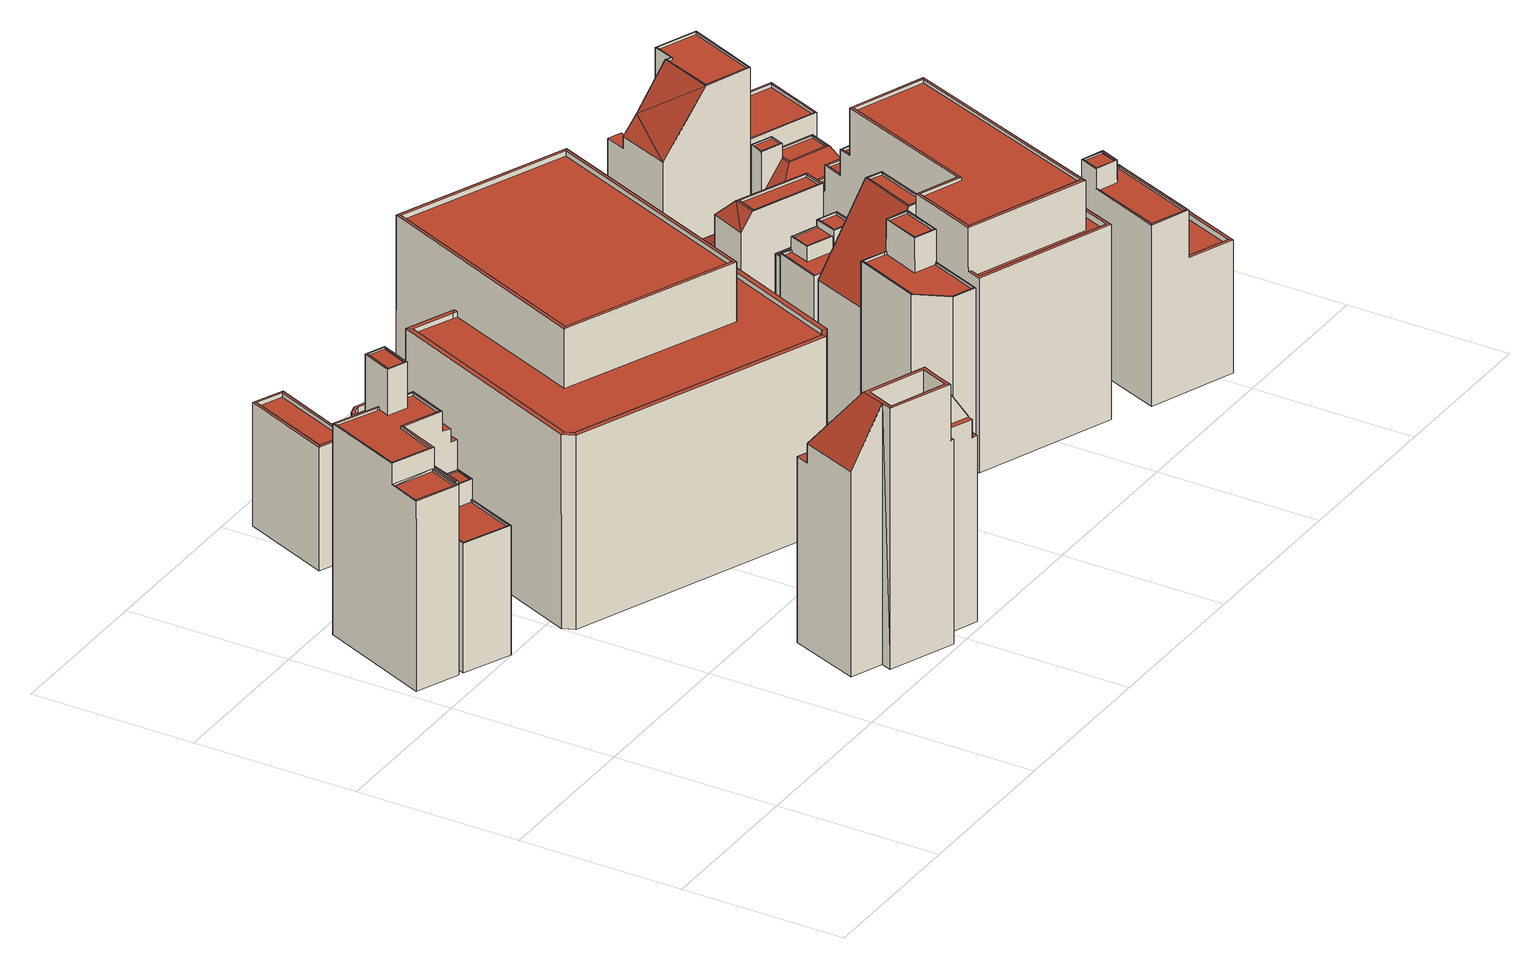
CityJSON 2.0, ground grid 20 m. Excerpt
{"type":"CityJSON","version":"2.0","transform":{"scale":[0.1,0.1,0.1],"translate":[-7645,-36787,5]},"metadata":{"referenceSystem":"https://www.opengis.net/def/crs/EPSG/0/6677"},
"CityObjects":{
"building1":{"type":"Building","attributes":{"class":3002,"usage":401,"measuredHeight":27.2,"storeysAboveGround":9,"storeysBelowGround":1,"prefecture":13,"city":13103,"footprintArea":133.07,"fireproofType":1001,"coverageRatio":80,"floorAreaRatio":700,"surveyYear":2021,"urbanPlanType":21,"areaClassificationType":22,"landUseType":212,"districts":"10","detailedUsage":"1210","floodRisk_description":10,"floodRisk_rank":1,"floodRisk_depth":0.03,"floodRisk_adminType":2,"floodRisk_scale":2,"meshCode":"53394509"},"geometry":[{"type":"Solid","lod":"2","boundaries":[[[[0,1,2,3,4,5,6,7,8,9,10]],[[11,12,13,14]],[[15,16,17,18]],[[19,20,21]],[[20,19,22,23]],[[24,25,26,27]],[[27,26,12,11]],[[28,29,30,31]],[[32,33,34,35]],[[32,35,36,37]],[[14,13,25,24]],[[38,39,40,41,42]],[[43,44,45,46,47,48,49,50,51,52,53,54]],[[55,56,57,58]],[[59,60,61,62]],[[63,64,65]],[[37,36,66,67]],[[68,62,61]],[[69,70,63,71,72,65,64,73]],[[23,22,34,33]],[[67,66,60,59]],[[22,45,44,34]],[[63,18,17]],[[10,40,39,57,56,33,32,0]],[[10,9,41,40]],[[0,32,37,70,69,1]],[[72,15,18,65]],[[61,51,50,68]],[[4,3,59,62]],[[35,43,54,36]],[[60,52,51,61]],[[14,24,49,48]],[[26,28,31,12]],[[55,23,33,56]],[[12,31,30,13]],[[34,44,43,35]],[[2,73,64,67,59,3]],[[66,53,52,60]],[[21,47,46,19]],[[71,16,15,72]],[[48,47,21,20,7,6,11,14]],[[27,5,4,62,68,50,49,24]],[[9,8,42,41]],[[8,7,20,23,55,58,38,42]],[[2,1,69,73]],[[19,46,45,22]],[[63,17,16,71]],[[36,54,53,66]],[[11,6,5,27]],[[13,30,29,25]],[[63,65,18]],[[63,70,37,67,64]],[[25,29,28,26]],[[38,58,57,39]]]],"semantics":{"surfaces":[{"type":"GroundSurface"},{"type":"RoofSurface"},{"type":"WallSurface"}],"values":[[0,1,1,1,1,1,1,1,1,1,1,1,1,1,1,1,1,1,1,1,1,2,2,2,2,2,2,2,2,2,2,2,2,2,2,2,2,2,2,2,2,2,2,2,2,2,2,2,2,2,2,2,2,2]]}}]},
"building2":{"type":"Building","attributes":{"class":3002,"usage":413,"measuredHeight":15.9,"storeysAboveGround":5,"storeysBelowGround":0,"prefecture":13,"city":13103,"footprintArea":59.48,"fireproofType":1001,"coverageRatio":80,"floorAreaRatio":700,"surveyYear":2021,"urbanPlanType":21,"areaClassificationType":22,"landUseType":211,"districts":"10","detailedUsage":"1230","floodRisk_description":10,"floodRisk_rank":1,"floodRisk_depth":0.03,"floodRisk_adminType":2,"floodRisk_scale":2,"meshCode":"53394509"},"geometry":[{"type":"Solid","lod":"2","boundaries":[[[[74,75,76,77]],[[78,79,80,81]],[[82,83,84,85]],[[86,87,83,82]],[[88,81,80]],[[89,90,91,92]],[[93,94,95,96]],[[97,98,99,100,101,102,103,104]],[[105,106,79,78]],[[87,86,107]],[[108,109,106,105]],[[110,111,112,113]],[[92,91,111,110]],[[109,108,114]],[[115,116,117]],[[118,119,120,121,122,123]],[[85,84,117,116]],[[113,112,90,89]],[[90,94,93,91]],[[76,82,85,108,105,77]],[[106,99,98,79]],[[74,77,105,78]],[[107,122,121,87]],[[112,95,94,90]],[[114,108,85,116,102,101]],[[115,123,122,107,86,92,110,103,102,116]],[[83,120,119,84]],[[75,74,78,81,113,89]],[[75,89,92,86,82,76]],[[114,101,100,109]],[[80,97,104,88]],[[79,98,97,80]],[[84,119,118,117]],[[111,96,95,112]],[[117,118,123,115]],[[109,100,99,106]],[[103,110,113,81,88,104]],[[87,121,120,83]],[[91,93,96,111]]]],"semantics":{"surfaces":[{"type":"GroundSurface"},{"type":"RoofSurface"},{"type":"WallSurface"}],"values":[[0,1,1,1,1,1,1,1,1,1,1,1,1,1,1,1,1,1,2,2,2,2,2,2,2,2,2,2,2,2,2,2,2,2,2,2,2,2,2]]}}]},
"building3":{"type":"Building","attributes":{"class":3002,"usage":413,"measuredHeight":27.1,"storeysAboveGround":8,"storeysBelowGround":1,"prefecture":13,"city":13103,"footprintArea":174.39,"fireproofType":1001,"coverageRatio":80,"floorAreaRatio":700,"surveyYear":2021,"urbanPlanType":21,"areaClassificationType":22,"landUseType":211,"districts":"10","detailedUsage":"1230","floodRisk_description":10,"floodRisk_rank":1,"floodRisk_depth":0.2,"floodRisk_adminType":2,"floodRisk_scale":2,"meshCode":"53394509"},"geometry":[{"type":"Solid","lod":"2","boundaries":[[[[124,125,126,127,128,129,130,131,132]],[[133,134,135,136]],[[137,138,139,140,141,142,143,144,145,146]],[[147,141,140,148]],[[149,150,151,152]],[[153,154,155,156]],[[139,157,158]],[[143,142,137,146]],[[139,138,159,157]],[[160,161,162,163,164,165]],[[140,139,158,148]],[[161,137,142,126,125,162]],[[159,138,160,165]],[[130,129,136,135]],[[154,157,159,165,164,155]],[[145,152,151,146]],[[163,162,125,124]],[[134,158,157,154,153,131,130,135]],[[137,160,138]],[[143,150,149,144]],[[137,161,160]],[[132,156,155,164,163,124]],[[146,151,150,143]],[[132,131,153,156]],[[133,148,158,134]],[[144,149,152,145]],[[141,127,126]],[[141,126,142]],[[147,128,127,141]],[[128,147,148,133,136,129]]]],"semantics":{"surfaces":[{"type":"GroundSurface"},{"type":"RoofSurface"},{"type":"WallSurface"}],"values":[[0,1,1,1,1,1,1,1,1,1,1,2,2,2,2,2,2,2,2,2,2,2,2,2,2,2,2,2,2,2]]}}]},
"building4":{"type":"Building","attributes":{"class":3002,"usage":401,"measuredHeight":13.1,"storeysAboveGround":5,"storeysBelowGround":0,"prefecture":13,"city":13103,"footprintArea":76.31,"fireproofType":1001,"coverageRatio":80,"floorAreaRatio":700,"surveyYear":2021,"urbanPlanType":21,"areaClassificationType":22,"landUseType":212,"districts":"10","detailedUsage":"1210","meshCode":"53394509"},"geometry":[{"type":"Solid","lod":"2","boundaries":[[[[166,167,168,169]],[[170,171,172,173]],[[174,175,176,177]],[[178,179,180,181]],[[181,180,182,183]],[[184,185,179,178]],[[183,182,185,184]],[[177,181,183,174]],[[185,171,170,179]],[[169,168,184,178]],[[182,172,171,185]],[[167,166,176,175]],[[179,170,173,180]],[[169,178,181,177,176,166]],[[174,183,184,168,167,175]],[[180,173,172,182]]]],"semantics":{"surfaces":[{"type":"GroundSurface"},{"type":"RoofSurface"},{"type":"WallSurface"}],"values":[[0,1,1,1,1,1,1,2,2,2,2,2,2,2,2,2]]}}]},
"building5":{"type":"Building","attributes":{"class":3002,"usage":401,"measuredHeight":35,"storeysAboveGround":8,"storeysBelowGround":0,"prefecture":13,"city":13103,"footprintArea":1377.24,"fireproofType":1001,"coverageRatio":80,"floorAreaRatio":700,"surveyYear":2021,"urbanPlanType":21,"areaClassificationType":22,"landUseType":212,"districts":"10","detailedUsage":"1210","floodRisk_description":10,"floodRisk_rank":1,"floodRisk_depth":0.01,"floodRisk_adminType":2,"floodRisk_scale":2,"meshCode":"53394509"},"geometry":[{"type":"Solid","lod":"2","boundaries":[[[[186,187,188,189,190,191,192,193]],[[194,195,196]],[[197,198,199,200]],[[201,202,203,204]],[[204,203,205,206]],[[207,208,209,210]],[[197,211,212,198]],[[213,214,215,216]],[[217,218,219]],[[220,221,222,223,224,225,226,227]],[[228,229,214,213]],[[230,231,232,233,234,235,236,237,238,239,240,241]],[[242,243,244,245,246]],[[218,217,212,211]],[[247,248,202,201]],[[216,215,196,195]],[[206,205,248,247]],[[249,250,251,252,253,254,255,256]],[[200,199,229,228]],[[257,258,259,260,261]],[[251,250,206,247,236,235,219,218,244,243]],[[250,249,191,190,227,226,204,206]],[[192,191,249,256]],[[225,260,259,195,194,238,237,201,204,226]],[[187,186,200,228]],[[198,232,231,199]],[[186,193,197,200]],[[251,243,242,252]],[[188,213,216,221,220,189]],[[248,210,209,202]],[[229,230,241,214]],[[247,201,237,236]],[[224,261,260,225]],[[196,239,238,194]],[[215,240,239,196]],[[190,189,220,227]],[[212,233,232,198]],[[199,231,230,229]],[[211,255,254,245,244,218]],[[205,207,210,248]],[[188,187,228,213]],[[217,234,233,212]],[[222,258,257,223]],[[253,246,245,254]],[[252,242,246,253]],[[255,211,197,193,192,256]],[[219,235,234,217]],[[202,209,208,203]],[[214,241,240,215]],[[203,208,207,205]],[[216,195,259,258,222,221]],[[223,257,261,224]]]],"semantics":{"surfaces":[{"type":"GroundSurface"},{"type":"RoofSurface"},{"type":"WallSurface"}],"values":[[0,1,1,1,1,1,1,1,1,1,1,1,1,1,1,1,1,1,1,1,2,2,2,2,2,2,2,2,2,2,2,2,2,2,2,2,2,2,2,2,2,2,2,2,2,2,2,2,2,2,2,2]]}}]},
"building6":{"type":"Building","attributes":{"class":3002,"usage":401,"measuredHeight":22.7,"storeysAboveGround":8,"storeysBelowGround":0,"prefecture":13,"city":13103,"footprintArea":69.05,"fireproofType":1001,"coverageRatio":80,"floorAreaRatio":700,"surveyYear":2021,"urbanPlanType":21,"areaClassificationType":22,"landUseType":212,"districts":"10","detailedUsage":"1210","floodRisk_description":10,"floodRisk_rank":1,"floodRisk_depth":0.02,"floodRisk_adminType":2,"floodRisk_scale":2,"meshCode":"53394509"},"geometry":[{"type":"Solid","lod":"2","boundaries":[[[[262,263,264,265,266]],[[267,268,269]],[[270,271,272,273]],[[274,275,276,277]],[[278,279,271,270]],[[280,281,282,283]],[[280,283,284,285]],[[286,287,288,289,290,291,292,293,294]],[[268,267,282,281]],[[285,284,295,296]],[[297,298,279,278]],[[296,295,299,300]],[[273,272,298,297]],[[301,300,299]],[[263,262,280,285]],[[271,274,277,272]],[[265,264,296,300,270,273]],[[279,275,274,271]],[[284,288,287,295]],[[299,286,294,301]],[[262,266,281,280]],[[298,276,275,279]],[[272,277,276,298]],[[269,292,291,267]],[[264,263,285,296]],[[283,289,288,284]],[[282,290,289,283]],[[269,268,297,278,293,292]],[[293,278,270,300,301,294]],[[295,287,286,299]],[[265,273,297,268,281,266]],[[267,291,290,282]]]],"semantics":{"surfaces":[{"type":"GroundSurface"},{"type":"RoofSurface"},{"type":"WallSurface"}],"values":[[0,1,1,1,1,1,1,1,1,1,1,1,1,1,2,2,2,2,2,2,2,2,2,2,2,2,2,2,2,2,2,2]]}}]},
"building7":{"type":"Building","attributes":{"class":3002,"usage":401,"measuredHeight":21.5,"storeysAboveGround":7,"storeysBelowGround":0,"prefecture":13,"city":13103,"footprintArea":82.04,"fireproofType":1001,"coverageRatio":80,"floorAreaRatio":700,"surveyYear":2021,"urbanPlanType":21,"areaClassificationType":22,"landUseType":212,"districts":"10","detailedUsage":"1210","floodRisk_description":10,"floodRisk_rank":1,"floodRisk_depth":0.02,"floodRisk_adminType":2,"floodRisk_scale":2,"meshCode":"53394509"},"geometry":[{"type":"Solid","lod":"2","boundaries":[[[[302,303,304,305,306,307]],[[308,309,310,311]],[[312,313,314,315]],[[311,310,316,317]],[[317,316,318,319]],[[320,311,317,321]],[[322,323,324,325]],[[319,318,309,308]],[[303,302,320,321]],[[319,304,303,321,317]],[[316,322,325,318]],[[307,306,315,314]],[[306,305,312,315]],[[318,325,324,309]],[[312,305,304,319,308,313]],[[310,323,322,316]],[[309,324,323,310]],[[308,311,320,302,307,314,313]]]],"semantics":{"surfaces":[{"type":"GroundSurface"},{"type":"RoofSurface"},{"type":"WallSurface"}],"values":[[0,1,1,1,1,1,1,1,2,2,2,2,2,2,2,2,2,2]]}}]},
"building8":{"type":"Building","attributes":{"class":3002,"usage":402,"measuredHeight":15.7,"storeysAboveGround":5,"storeysBelowGround":1,"prefecture":13,"city":13103,"footprintArea":65.34,"fireproofType":1001,"coverageRatio":80,"floorAreaRatio":700,"surveyYear":2021,"urbanPlanType":21,"areaClassificationType":22,"landUseType":212,"districts":"10","detailedUsage":"1242","meshCode":"53394509"},"geometry":[{"type":"Solid","lod":"2","boundaries":[[[[326,327,328,329]],[[330,331,332,333]],[[334,335,336]],[[337,338,339,340]],[[341,342,343,344]],[[345,346,347,348]],[[349,350,351,352,353,354,355,356,357,358,359,360]],[[333,332,338,337]],[[344,343,336,335]],[[361,362,363,364]],[[340,339,331,330]],[[365,366,367,368]],[[369,370,366,365]],[[368,367,342,341]],[[371,372,373,374,375,376,377,378]],[[370,369,379]],[[379,355,354,370]],[[374,362,361,375]],[[366,353,352,367]],[[328,327,365,368]],[[372,371,359,358]],[[330,333,357,356]],[[331,347,346,332]],[[338,345,348,339]],[[359,371,378,335,334,360]],[[340,330,356,355,379,369]],[[339,348,347,331]],[[376,364,363,373,372,358,357,333,337,377]],[[370,354,353,366]],[[342,351,350,343]],[[367,352,351,342]],[[375,361,364,376]],[[326,329,341,344]],[[336,349,360,334]],[[373,363,362,374]],[[329,328,368,341]],[[377,337,340,369,365,327,326,344,335,378]],[[343,350,349,336]],[[332,346,345,338]]]],"semantics":{"surfaces":[{"type":"GroundSurface"},{"type":"RoofSurface"},{"type":"WallSurface"}],"values":[[0,1,1,1,1,1,1,1,1,1,1,1,1,1,1,1,2,2,2,2,2,2,2,2,2,2,2,2,2,2,2,2,2,2,2,2,2,2,2]]}}]},
"building9":{"type":"Building","attributes":{"class":3002,"usage":401,"measuredHeight":29.1,"storeysAboveGround":9,"storeysBelowGround":0,"prefecture":13,"city":13103,"footprintArea":498.29,"fireproofType":1001,"coverageRatio":80,"floorAreaRatio":700,"surveyYear":2021,"urbanPlanType":21,"areaClassificationType":22,"landUseType":212,"districts":"10","detailedUsage":"1210","floodRisk_description":10,"floodRisk_rank":1,"floodRisk_depth":0.01,"floodRisk_adminType":2,"floodRisk_scale":2,"meshCode":"53394509"},"geometry":[{"type":"Solid","lod":"2","boundaries":[[[[380,381,382,383,384,385,386]],[[387,388,389,390]],[[391,392,393,394]],[[395,396,397,398,399,400]],[[401,402,388,387]],[[403,404,405,406,407,408,409,410,411]],[[412,413,414,415]],[[416,417,418]],[[419,420,421]],[[422,423,424]],[[425,426,392,391]],[[427,394,393]],[[428,429,430,431]],[[432,433,434,435]],[[431,430,435,434]],[[436,437,438,439]],[[412,415,440,441]],[[442,443,444,445]],[[446,447,448,449]],[[450,439,438,451]],[[452,453,454,455,456,457]],[[458,459,460,461,462,463]],[[441,440,421,420]],[[423,422,414,413]],[[464,465,466,467,468,469]],[[417,416,426,425]],[[450,451,402,401]],[[470,471,472,473,474,475,476]],[[477,478,479,480,481,482,483,484,485,486]],[[390,389,437,436]],[[424,471,470,422]],[[418,457,456,416]],[[446,405,404,394,427,452,457,418,417,401,387,478,477,487,488,447]],[[414,476,475,415]],[[385,412,441,459,458,386]],[[393,453,452,427]],[[438,396,395,451]],[[482,466,465,483]],[[460,459,441,420,434,433,448,447,488,442,445]],[[449,448,433,432,489]],[[460,445,444,461]],[[426,455,454,392]],[[422,470,476,414]],[[392,454,453,393]],[[484,436,439,382,381,485]],[[446,449,489,406,405]],[[385,384,413,412]],[[480,468,467,481]],[[430,409,408,435]],[[487,477,486,380,386,458,463]],[[402,400,399,388]],[[432,435,408,407]],[[416,456,455,426]],[[403,391,394,404]],[[421,473,472,419]],[[461,444,443,462]],[[415,475,474,440]],[[440,474,473,421]],[[419,472,471,424,423,431,434,420]],[[381,380,486,485]],[[489,432,407,406]],[[429,410,409,430]],[[391,403,411,410,429,428,425]],[[451,395,400,402]],[[481,467,466,482]],[[389,398,397,437]],[[439,450,383,382]],[[487,463,462,443,442,488]],[[464,390,436,484,483,465]],[[437,397,396,438]],[[479,469,468,480]],[[387,390,464,469,479,478]],[[428,431,423,413,384,383,450,401,417,425]],[[388,399,398,389]]]],"semantics":{"surfaces":[{"type":"GroundSurface"},{"type":"RoofSurface"},{"type":"WallSurface"}],"values":[[0,1,1,1,1,1,1,1,1,1,1,1,1,1,1,1,1,1,1,1,1,1,1,1,1,1,1,1,1,1,2,2,2,2,2,2,2,2,2,2,2,2,2,2,2,2,2,2,2,2,2,2,2,2,2,2,2,2,2,2,2,2,2,2,2,2,2,2,2,2,2,2,2,2]]}}]},
"building10":{"type":"Building","attributes":{"class":9999,"usage":461,"measuredHeight":12.7,"storeysAboveGround":9999,"storeysBelowGround":9999,"prefecture":13,"city":13103,"footprintArea":-9999,"fireproofType":1011,"coverageRatio":80,"floorAreaRatio":700,"surveyYear":1,"urbanPlanType":21,"areaClassificationType":22,"landUseType":211,"districts":"10","detailedUsage":"0","meshCode":"53394509"},"geometry":[{"type":"Solid","lod":"2","boundaries":[[[[490,491,492,493]],[[494,495,496,497]],[[498,499,495,494]],[[497,496,500,501]],[[502,503,504,505]],[[501,500,499,498]],[[496,504,503,500]],[[491,490,497,501]],[[490,493,494,497]],[[500,503,502,499]],[[499,502,505,495]],[[493,492,498,494]],[[492,491,501,498]],[[495,505,504,496]]]],"semantics":{"surfaces":[{"type":"GroundSurface"},{"type":"RoofSurface"},{"type":"WallSurface"}],"values":[[0,1,1,1,1,1,2,2,2,2,2,2,2,2]]}}]},
"building11":{"type":"Building","attributes":{"class":3002,"usage":413,"measuredHeight":15.8,"storeysAboveGround":6,"storeysBelowGround":0,"prefecture":13,"city":13103,"footprintArea":51.35,"fireproofType":1001,"coverageRatio":80,"floorAreaRatio":700,"surveyYear":2021,"urbanPlanType":21,"areaClassificationType":22,"landUseType":211,"districts":"10","detailedUsage":"1230","meshCode":"53394509"},"geometry":[{"type":"Solid","lod":"2","boundaries":[[[[506,507,508,509]],[[510,511,512,513]],[[513,512,514,515]],[[515,514,516,517]],[[518,519,520,521]],[[510,513,522,523]],[[524,517,510]],[[517,516,511,510]],[[510,523,524]],[[514,520,519,516]],[[511,518,521,512]],[[515,508,507,522,513]],[[524,509,508,515,517]],[[506,509,524,523]],[[516,519,518,511]],[[523,522,507,506]],[[512,521,520,514]]]],"semantics":{"surfaces":[{"type":"GroundSurface"},{"type":"RoofSurface"},{"type":"WallSurface"}],"values":[[0,1,1,1,1,1,1,1,1,2,2,2,2,2,2,2,2]]}}]},
"building12":{"type":"Building","attributes":{"class":3002,"usage":401,"measuredHeight":19.8,"storeysAboveGround":5,"storeysBelowGround":1,"prefecture":13,"city":13103,"footprintArea":72.67,"fireproofType":1001,"coverageRatio":80,"floorAreaRatio":700,"surveyYear":2021,"urbanPlanType":21,"areaClassificationType":22,"landUseType":212,"districts":"10","detailedUsage":"1210","floodRisk_description":10,"floodRisk_rank":1,"floodRisk_depth":0.07,"floodRisk_adminType":2,"floodRisk_scale":2,"meshCode":"53394509"},"geometry":[{"type":"Solid","lod":"2","boundaries":[[[[525,526,527,528,529]],[[530,531,532,533]],[[534,535,536,537]],[[538,539,540,541,542,543,544,545]],[[537,536,546,547]],[[548,533,532]],[[549,550,551]],[[552,553,554,555]],[[556,557,558,559,560,561]],[[562,563,564]],[[565,566,567,568]],[[569,570,531,530]],[[550,549,570,569]],[[571,572,573]],[[574,575,576,577]],[[568,567,553,552]],[[547,546,564,563]],[[555,554,566,565]],[[572,571,535,534]],[[547,528,527,530,533,537]],[[568,552,542,541,573,572]],[[563,555,565,529,528,547]],[[554,575,574,566]],[[553,576,575,554]],[[546,545,544,564]],[[532,556,561,548]],[[570,558,557,531]],[[551,560,559,549]],[[571,540,539,535]],[[536,538,545,546]],[[573,541,540,571]],[[526,525,550,569]],[[564,544,543,562]],[[535,539,538,536]],[[566,574,577,567]],[[572,534,550,525,529,565,568]],[[542,552,555,563,562,543]],[[548,561,560,551,550,534,537,533]],[[567,577,576,553]],[[527,526,569,530]],[[549,559,558,570]],[[531,557,556,532]]]],"semantics":{"surfaces":[{"type":"GroundSurface"},{"type":"RoofSurface"},{"type":"WallSurface"}],"values":[[0,1,1,1,1,1,1,1,1,1,1,1,1,1,1,1,1,1,1,2,2,2,2,2,2,2,2,2,2,2,2,2,2,2,2,2,2,2,2,2,2,2]]}}]},
"building13":{"type":"Building","attributes":{"class":3001,"usage":413,"measuredHeight":7.2,"storeysAboveGround":2,"storeysBelowGround":0,"prefecture":13,"city":13103,"footprintArea":73.55,"fireproofType":1003,"coverageRatio":80,"floorAreaRatio":700,"surveyYear":2021,"urbanPlanType":21,"areaClassificationType":22,"landUseType":211,"districts":"10","detailedUsage":"1230","floodRisk_description":10,"floodRisk_rank":1,"floodRisk_depth":0.01,"floodRisk_adminType":2,"floodRisk_scale":2,"meshCode":"53394509"},"geometry":[{"type":"Solid","lod":"2","boundaries":[[[[578,579,580,581]],[[582,583,584,585]],[[586,587,588,589]],[[590,591,592,593]],[[594,595,585,584]],[[596,597,591,590]],[[593,592,598,599]],[[599,598,597,596]],[[578,590,593,595,594,579]],[[592,587,586,598]],[[581,580,583,582,599,596]],[[597,589,588,591]],[[585,595,593,599,582]],[[598,586,589,597]],[[578,581,596,590]],[[591,588,587,592]],[[584,583,580,579,594]]]],"semantics":{"surfaces":[{"type":"GroundSurface"},{"type":"RoofSurface"},{"type":"WallSurface"}],"values":[[0,1,1,1,1,1,1,1,2,2,2,2,2,2,2,2,2]]}}]},
"building14":{"type":"Building","attributes":{"class":3002,"usage":401,"measuredHeight":28.3,"storeysAboveGround":8,"storeysBelowGround":1,"prefecture":13,"city":13103,"footprintArea":112.77,"fireproofType":1001,"coverageRatio":80,"floorAreaRatio":700,"surveyYear":2021,"urbanPlanType":21,"areaClassificationType":22,"landUseType":212,"districts":"10","detailedUsage":"1210","floodRisk_description":10,"floodRisk_rank":1,"floodRisk_depth":0.01,"floodRisk_adminType":2,"floodRisk_scale":2,"meshCode":"53394509"},"geometry":[{"type":"Solid","lod":"2","boundaries":[[[[600,601,602,603,604,605,606,607]],[[608,609,610]],[[611,612,613,614]],[[609,615,616,610]],[[608,617,609]],[[608,618,617]],[[619,620,621,622]],[[623,624,625,626]],[[614,613,615,609]],[[627,628,629,630,631,632]],[[623,610,616,624]],[[626,625,612,611]],[[612,627,632,613]],[[610,623,604,603,622,608]],[[613,632,631,615]],[[615,631,630,616]],[[602,601,620,619]],[[624,629,628,625]],[[606,605,626,611]],[[616,630,629,624]],[[607,606,611,614]],[[601,600,617,618,621,620]],[[605,604,623,626]],[[617,600,607,614,609]],[[622,621,618,608]],[[603,602,619,622]],[[625,628,627,612]]]],"semantics":{"surfaces":[{"type":"GroundSurface"},{"type":"RoofSurface"},{"type":"WallSurface"}],"values":[[0,1,1,1,1,1,1,1,1,1,1,1,2,2,2,2,2,2,2,2,2,2,2,2,2,2,2]]}}]},
"building15":{"type":"Building","attributes":{"class":3002,"usage":401,"measuredHeight":12.5,"storeysAboveGround":3,"storeysBelowGround":0,"prefecture":13,"city":13103,"footprintArea":52.66,"fireproofType":1001,"coverageRatio":80,"floorAreaRatio":700,"surveyYear":2021,"urbanPlanType":21,"areaClassificationType":22,"landUseType":212,"districts":"10","detailedUsage":"1210","floodRisk_description":10,"floodRisk_rank":1,"floodRisk_depth":0.01,"floodRisk_adminType":2,"floodRisk_scale":2,"meshCode":"53394509"},"geometry":[{"type":"Solid","lod":"2","boundaries":[[[[633,634,635,636]],[[637,638,639,640]],[[638,641,642,639]],[[643,644,638,637]],[[645,646,647,648]],[[645,639,642,646]],[[649,650,651,652]],[[652,651,653,654]],[[655,656,657,658]],[[654,653,659,660]],[[644,661,641,638]],[[660,659,650,649]],[[662,663,661,644]],[[639,645,664,640]],[[663,662,665]],[[666,667,668,669,670,671,672,673]],[[633,636,637,640]],[[663,666,673,661]],[[651,658,657,653]],[[662,644,643,635,634,660,649]],[[641,672,671,642]],[[661,673,672,641]],[[659,656,655,650]],[[650,655,658,651]],[[642,671,670,646]],[[636,635,643,637]],[[664,645,652,654]],[[653,657,656,659]],[[647,669,668,648]],[[634,633,640,664,654,660]],[[646,670,669,647]],[[665,667,666,663]],[[648,668,667,665,662,649,652,645]]]],"semantics":{"surfaces":[{"type":"GroundSurface"},{"type":"RoofSurface"},{"type":"WallSurface"}],"values":[[0,1,1,1,1,1,1,1,1,1,1,1,1,1,1,1,2,2,2,2,2,2,2,2,2,2,2,2,2,2,2,2,2]]}}]},
"building16":{"type":"Building","attributes":{"class":3002,"usage":401,"measuredHeight":15.5,"storeysAboveGround":5,"storeysBelowGround":1,"prefecture":13,"city":13103,"footprintArea":76.73,"fireproofType":1001,"coverageRatio":80,"floorAreaRatio":700,"surveyYear":2021,"urbanPlanType":21,"areaClassificationType":22,"landUseType":212,"districts":"10","detailedUsage":"1210","floodRisk_description":10,"floodRisk_rank":1,"floodRisk_depth":0.01,"floodRisk_adminType":2,"floodRisk_scale":2,"meshCode":"53394509"},"geometry":[{"type":"Solid","lod":"2","boundaries":[[[[674,675,676,677]],[[678,679,680,681]],[[682,683,684,685]],[[686,687,688,689]],[[690,691,683,682]],[[692,693,694,695]],[[696,697,691,690]],[[685,684,697,696]],[[684,688,687,697]],[[691,686,689,683]],[[690,682,695,694,681,680,675,674]],[[697,687,686,691]],[[676,675,680,679]],[[683,689,688,684]],[[696,677,676,679,678,693,692,685]],[[694,693,678,681]],[[674,677,696,690]],[[695,682,685,692]]]],"semantics":{"surfaces":[{"type":"GroundSurface"},{"type":"RoofSurface"},{"type":"WallSurface"}],"values":[[0,1,1,1,1,1,1,1,2,2,2,2,2,2,2,2,2,2]]}}]}
},
"vertices":[
[95,514,6],[57,424,6],[5,446,6],[62,582,6],[117,558,6],[126,579,6],[150,569,6],[142,550,6],[176,535,6],[180,533,6],[160,486,6],[150,569,321],[148,568,321],[133,534,321],[134,532,321],[7,448,238],[56,427,238],[72,465,238],[23,485,238],[143,547,267],[142,550,267],[141,548,267],[159,540,267],[162,541,267],[110,542,321],[112,543,321],[127,577,321],[126,579,321],[127,577,319],[112,543,319],[133,534,319],[148,568,319],[95,514,267],[142,494,267],[141,497,267],[94,517,267],[72,467,267],[74,464,267],[172,536,225],[152,489,225],[160,486,225],[180,533,225],[176,535,225],[94,517,264],[141,497,264],[159,540,264],[143,547,264],[141,548,264],[134,532,264],[110,542,264],[116,556,264],[114,557,264],[63,579,264],[24,487,264],[72,467,264],[162,541,242],[142,494,242],[152,489,242],[172,536,242],[62,582,267],[63,579,267],[114,557,267],[117,558,267],[72,465,241],[22,486,241],[23,485,241],[24,487,267],[22,486,267],[116,556,267],[57,424,241],[74,464,241],[56,427,241],[7,448,241],[5,446,241],
[63,422,6],[99,509,6],[157,483,6],[121,397,6],[63,422,166],[65,423,166],[84,468,166],[83,470,166],[157,483,191],[155,482,191],[146,462,191],[147,460,191],[128,496,191],[129,493,191],[84,469,166],[99,509,207],[100,506,207],[126,495,207],[128,496,207],[126,495,203],[100,506,203],[85,471,203],[112,460,203],[84,468,163],[65,423,163],[120,399,163],[145,459,163],[146,461,163],[118,472,163],[113,457,163],[84,469,163],[121,397,166],[120,399,166],[128,494,191],[147,460,166],[145,459,166],[113,457,207],[112,460,207],[85,471,207],[83,470,207],[146,461,166],[119,473,191],[118,472,191],[121,473,191],[121,473,190],[146,462,190],[155,482,190],[129,493,190],[128,494,190],[119,473,190],
[392,26,1],[385,7,1],[305,38,1],[310,51,1],[271,66,1],[304,152,1],[444,94,1],[457,58,1],[438,9,1],[298,136,231],[450,76,231],[444,94,231],[304,152,231],[381,8,324],[391,34,324],[398,50,324],[321,80,324],[310,51,324],[305,38,324],[310,40,324],[324,74,324],[392,48,324],[378,14,324],[271,66,255],[298,136,255],[324,74,257],[310,40,257],[378,14,257],[392,48,257],[457,58,231],[454,68,231],[431,11,231],[438,9,231],[454,68,255],[450,76,255],[433,17,255],[391,34,254],[381,8,254],[385,7,254],[392,26,254],[431,11,254],[433,17,254],
[265,738,11],[221,631,11],[161,656,11],[205,764,11],[207,760,159],[165,658,159],[196,645,159],[238,747,159],[197,641,131],[221,631,131],[265,738,131],[242,748,131],[205,764,164],[207,760,164],[238,747,164],[242,748,164],[196,645,164],[197,641,164],[161,656,164],[165,658,164],
[518,241,2],[207,367,2],[201,382,2],[343,723,2],[354,726,2],[670,596,2],[673,590,2],[532,248,2],[364,605,242],[367,610,242],[359,607,242],[532,248,242],[527,252,242],[518,247,242],[518,241,242],[293,432,310],[298,434,310],[408,700,310],[406,705,310],[611,616,310],[616,618,310],[611,616,304],[408,700,304],[298,434,304],[503,349,304],[636,500,242],[628,497,242],[201,382,242],[207,382,242],[310,628,242],[307,635,242],[581,516,242],[578,524,242],[576,519,242],[343,723,93],[307,635,93],[310,634,93],[346,720,93],[355,722,93],[404,702,93],[406,705,93],[354,726,93],[207,367,242],[211,372,242],[211,372,236],[518,247,236],[527,252,236],[628,497,236],[581,516,236],[576,519,236],[505,344,236],[293,432,236],[364,605,236],[359,607,236],[310,628,236],[207,382,236],[665,594,160],[614,614,160],[578,524,160],[633,501,160],[669,588,160],[505,344,310],[503,349,310],[670,596,165],[616,618,165],[614,614,165],[665,594,165],[669,588,165],[633,501,165],[636,500,165],[673,590,165],[346,720,86],[310,634,86],[367,610,86],[404,702,86],[355,722,86],
[667,172,3],[648,213,3],[681,294,3],[739,271,3],[695,161,3],[718,223,235],[720,224,235],[719,225,235],[712,281,275],[712,280,275],[737,270,275],[739,271,275],[712,280,272],[695,236,272],[720,226,272],[737,270,272],[693,235,275],[695,236,275],[667,172,235],[695,161,235],[694,163,235],[668,173,235],[650,213,235],[648,213,235],[709,281,232],[682,292,232],[650,213,232],[668,173,232],[694,163,232],[718,223,232],[719,225,232],[693,235,232],[711,280,232],[682,292,235],[681,294,235],[720,224,275],[720,226,275],[709,281,235],[712,281,235],[711,280,235],
[686,296,6],[713,365,6],[792,333,6],[773,285,6],[797,276,6],[788,255,6],[765,264,277],[764,266,277],[746,273,277],[744,272,277],[773,285,261],[765,264,261],[788,255,261],[797,276,261],[773,339,277],[772,341,277],[790,332,277],[792,333,277],[686,296,174],[713,365,174],[773,339,274],[746,273,274],[764,266,274],[790,332,274],
[735,425,8],[837,385,8],[815,329,8],[713,370,8],[795,369,201],[794,371,201],[772,380,201],[770,379,201],[748,418,177],[748,419,177],[746,419,177],[781,407,201],[782,405,201],[804,396,201],[806,397,201],[713,370,177],[715,370,177],[736,423,177],[735,425,177],[782,405,198],[772,380,198],[794,371,198],[804,396,198],[746,419,174],[736,423,174],[715,370,174],[814,331,174],[834,384,174],[807,395,174],[805,395,174],[795,369,174],[770,379,174],[771,381,174],[739,394,174],[748,418,174],[749,417,192],[740,395,192],[772,383,192],[780,405,192],[837,385,177],[834,384,177],[814,331,177],[815,329,177],[806,397,177],[807,395,177],[739,394,193],[771,381,193],[772,383,193],[740,395,193],[749,417,193],[780,405,193],[781,407,193],[748,419,193],[805,395,177],
[869,96,2],[702,161,2],[741,261,2],[793,241,2],[883,474,2],[966,442,2],[993,415,2],[953,376,297],[949,374,297],[855,125,297],[856,120,297],[907,412,238],[905,411,238],[900,399,238],[901,396,238],[795,237,293],[743,257,293],[713,180,293],[855,125,293],[949,374,293],[861,408,293],[859,412,297],[861,408,297],[907,412,203],[901,396,203],[944,379,203],[952,401,203],[960,398,203],[966,414,203],[876,449,203],[867,427,203],[905,413,203],[966,442,174],[883,474,174],[885,470,174],[964,439,174],[862,413,238],[859,412,238],[861,412,238],[966,416,174],[969,415,174],[967,419,174],[879,454,174],[875,452,174],[877,451,174],[865,427,238],[866,425,238],[899,397,238],[865,427,206],[867,427,206],[876,449,206],[875,452,206],[960,398,206],[962,397,206],[969,415,206],[966,414,206],[708,178,297],[713,180,297],[743,257,297],[741,261,297],[972,431,174],[976,432,174],[953,376,78],[973,368,78],[990,413,78],[974,428,78],[944,379,238],[953,376,238],[962,397,238],[952,401,238],[793,241,297],[795,237,297],[899,397,235],[900,399,235],[905,411,235],[866,425,235],[862,413,235],[861,412,235],[993,415,81],[976,432,81],[974,428,81],[990,413,81],[973,368,81],[974,367,81],[856,120,235],[712,177,235],[707,163,235],[867,101,235],[969,364,235],[952,371,235],[879,454,171],[877,451,171],[966,416,171],[967,419,171],[972,431,171],[964,439,171],[885,470,171],[974,367,243],[953,376,243],[952,371,243],[969,364,243],[867,101,243],[707,163,243],[712,177,243],[708,178,243],[702,161,243],[869,96,243],[974,367,203],[953,376,203],[952,401,206],
[849,385,9],[769,416,9],[787,461,9],[866,430,9],[866,430,139],[864,429,139],[848,388,139],[849,385,139],[787,461,139],[788,458,139],[772,417,139],[769,416,139],[788,458,134],[772,417,134],[848,388,134],[864,429,134],
[777,530,10],[877,489,10],[860,445,10],[758,486,10],[783,507,193],[785,504,193],[867,470,193],[870,471,193],[858,448,193],[860,445,193],[775,481,193],[772,480,193],[785,504,190],[775,481,190],[858,448,190],[867,470,190],[877,489,172],[777,530,172],[758,486,172],
[1006,167,1],[1062,145,1],[1018,33,1],[915,73,1],[959,185,1],[1018,33,166],[1016,38,166],[968,57,166],[962,55,166],[1006,167,225],[1003,165,225],[961,58,225],[962,55,225],[961,58,222],[1003,165,222],[987,172,222],[985,172,222],[977,152,222],[952,161,222],[951,159,222],[918,75,222],[918,75,225],[915,73,225],[964,59,166],[1009,161,166],[1006,167,166],[1005,163,166],[977,152,250],[976,153,250],[952,163,250],[950,162,250],[968,57,159],[1016,38,159],[1057,142,159],[1009,161,159],[1005,163,159],[964,59,159],[952,161,225],[950,162,225],[951,159,225],[959,185,250],[960,183,250],[984,174,250],[986,175,250],[1062,145,166],[1057,142,166],[987,172,225],[986,175,225],[985,172,225],[960,183,248],[952,163,248],[976,153,248],[984,174,248],
[904,512,10],[791,557,10],[813,613,10],[926,568,10],[878,587,79],[813,613,79],[803,587,90],[868,561,90],[880,583,84],[859,532,84],[902,515,84],[923,566,84],[904,512,91],[902,515,91],[859,532,91],[856,531,91],[791,557,79],[856,531,79],[926,568,91],[923,566,91],[880,583,91],[878,587,91],
[816,616,10],[851,705,10],[868,698,10],[858,673,10],[901,656,10],[910,681,10],[962,661,10],[926,573,10],[858,673,212],[869,595,264],[894,659,264],[962,661,264],[960,660,264],[926,575,264],[926,573,264],[871,596,264],[895,657,264],[816,616,190],[841,680,190],[868,698,175],[851,705,175],[841,680,175],[858,673,175],[901,656,264],[902,655,264],[911,679,264],[910,681,264],[960,660,261],[911,679,261],[902,655,261],[895,657,261],[871,596,261],[926,575,261],
[912,528,9],[931,575,9],[1027,537,9],[1008,490,9],[1008,490,111],[997,517,147],[946,537,147],[912,528,111],[996,520,147],[949,538,147],[1027,537,111],[1008,545,147],[950,548,147],[952,547,147],[953,549,147],[951,549,147],[957,565,165],[956,564,165],[950,549,165],[950,548,165],[925,559,165],[924,558,165],[956,564,163],[931,574,163],[925,559,163],[950,549,163],[931,574,165],[931,575,165],[1005,543,147],[957,565,147],[958,562,147],[924,558,111],[956,563,147],[958,562,145],[956,563,145],[951,549,145],[953,549,145],[952,547,145],[949,538,145],[996,520,145],[1005,543,145],
[966,653,8],[1073,610,8],[1044,537,8],[937,580,8],[1034,541,81],[1044,537,81],[1073,610,81],[1064,614,81],[1050,620,167],[1047,618,167],[1020,549,167],[1021,547,167],[967,650,163],[940,581,163],[1020,549,163],[1047,618,163],[966,653,167],[967,650,167],[1021,547,106],[1034,541,106],[1064,614,106],[1050,620,106],[937,580,167],[940,581,167]
]}
